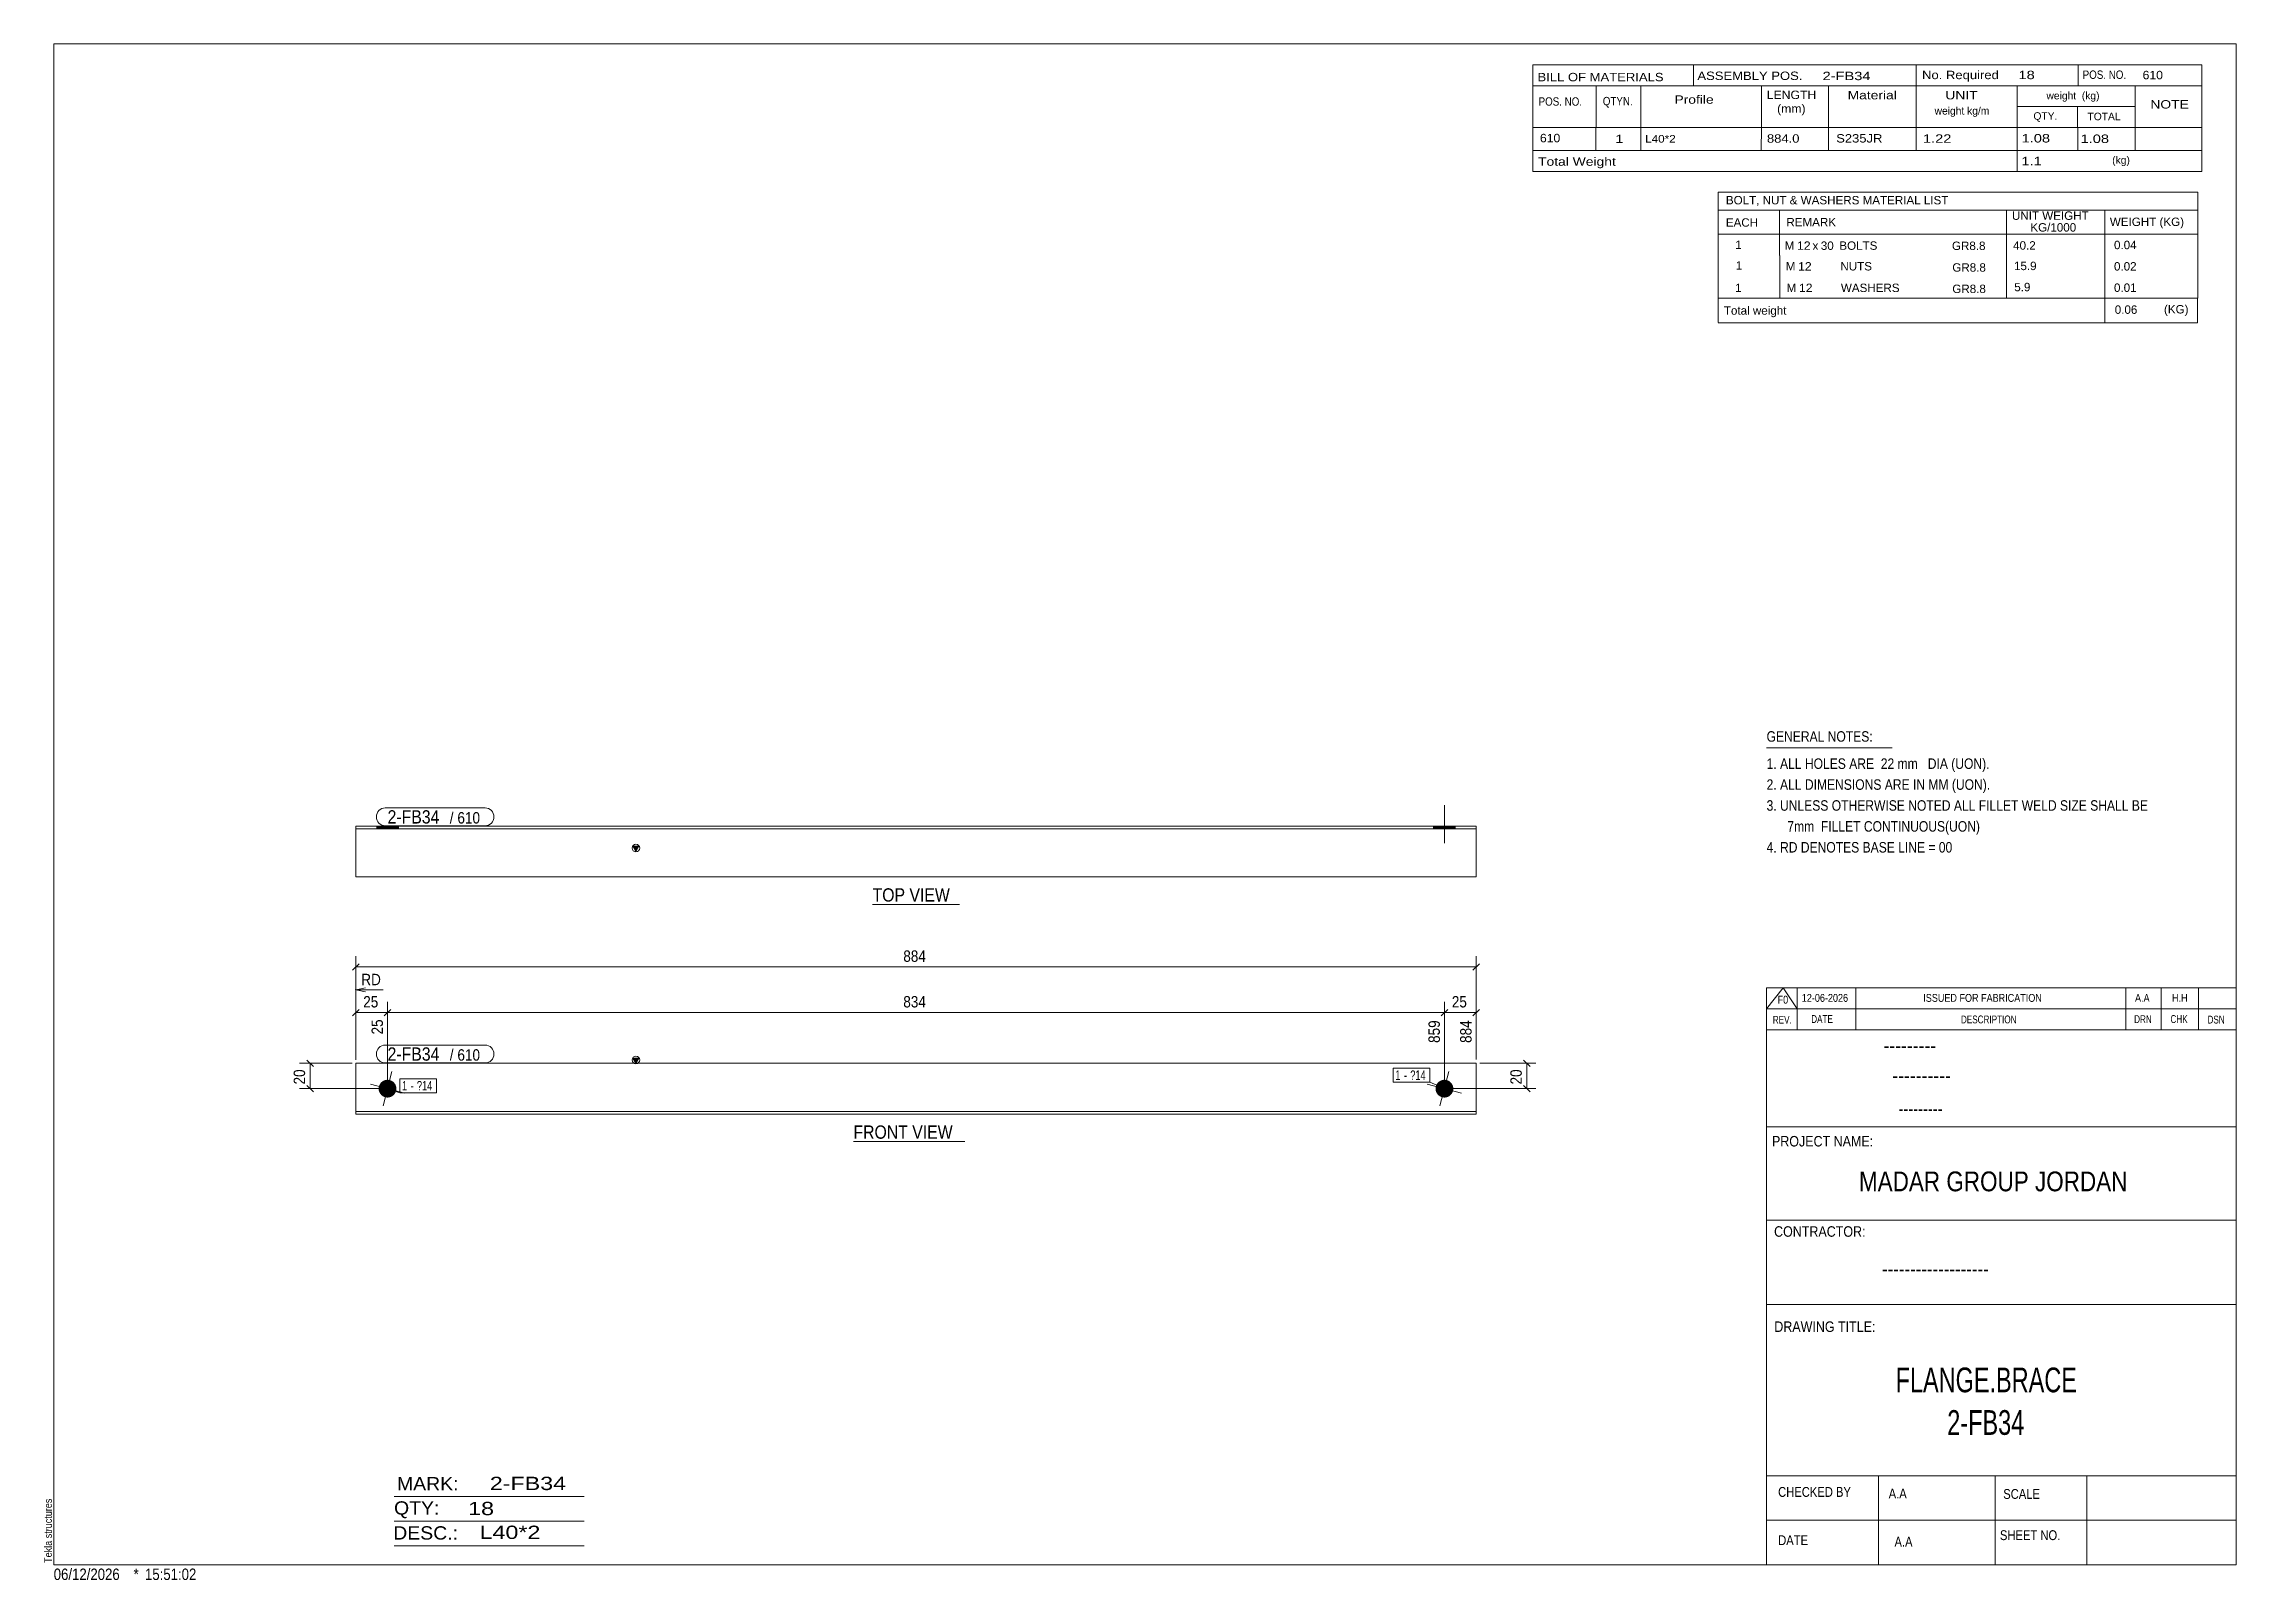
# Model space of a CAD drawing. Header units: millimetres. Extents: x 2 to 579, y 1 to 405.
import ezdxf

# ---------------------------------------------------------------- set-up
doc = ezdxf.new("R2010")
doc.units = ezdxf.units.MM
doc.linetypes.add('XKITLINE00', pattern=[0])
doc.linetypes.add('XKITLINE01', pattern=[4, 1, -1, 1, -1])
for name, color, linetype, lineweight in [('Bolt', 3, 'Continuous', 0), ('BoltMark', 7, 'Continuous', 0), ('Dimensions', 7, 'Continuous', 0), ('DrawingSheet', 5, 'Continuous', 0), ('OtherObjectType', 7, 'Continuous', 0), ('Part', 2, 'Continuous', 0), ('PartMark', 7, 'Continuous', 0)]:
    doc.layers.add(name, color=color, linetype=linetype, lineweight=lineweight)
doc.styles.add('@ARIAL_UNICODE_MS_BOLD', font='ARIAL.TTF')
doc.styles.add('ARIAL', font='ARIAL.TTF')
doc.styles.add('ARIAL_NARROW', font='ARIALN.TTF')
doc.styles.add('COMIC_SANS_MS_BOLD', font='COMICBD.TTF')
doc.styles.add('SWIS721_EX_BT', font='ARIAL.TTF')
doc.styles.add('SWISSE', font='ARIAL.TTF')

# ---------------------------------------------------------------- blocks, each defined once
blk = doc.blocks.new('*A1')
at = {"layer": 'Bolt'}
blk.add_hatch(color=3, dxfattribs=at).paths.add_polyline_path([(92.14, 127.97), (92.08, 127.99), (92.03, 128.01), (91.98, 128.03), (91.92, 128.05), (91.87, 128.07), (91.82, 128.09), (91.77, 128.12), (91.71, 128.14), (91.66, 128.17), (91.61, 128.2), (91.56, 128.23), (91.52, 128.26), (91.47, 128.29), (91.42, 128.32), (91.38, 128.36), (91.33, 128.39), (91.29, 128.43), (91.24, 128.46), (91.2, 128.5), (91.16, 128.54), (91.12, 128.58), (91.08, 128.62), (91.04, 128.67), (91, 128.71), (90.97, 128.75), (90.93, 128.8), (90.9, 128.84), (90.86, 128.89), (90.83, 128.94), (90.8, 128.99), (90.77, 129.04), (90.74, 129.09), (90.72, 129.14), (90.69, 129.19), (90.66, 129.24), (90.64, 129.29), (90.62, 129.34), (90.6, 129.4), (90.58, 129.45), (90.56, 129.51), (90.54, 129.56), (90.53, 129.62), (90.51, 129.67), (90.5, 129.73), (90.49, 129.78), (90.48, 129.84), (90.47, 129.9), (90.46, 129.95), (90.46, 130.01), (90.45, 130.07), (90.45, 130.12), (90.45, 130.18), (90.45, 130.24), (90.45, 130.3), (90.45, 130.35), (90.46, 130.41), (90.46, 130.47), (90.47, 130.52), (90.48, 130.58), (90.49, 130.64), (90.5, 130.69), (90.51, 130.75), (90.53, 130.81), (90.54, 130.86), (90.56, 130.92), (90.57, 130.97), (90.59, 131.02), (90.61, 131.08), (90.64, 131.13), (90.66, 131.18), (90.68, 131.23), (90.71, 131.29), (90.74, 131.34), (90.76, 131.39), (90.79, 131.44), (90.82, 131.48), (90.86, 131.53), (90.89, 131.58), (90.92, 131.62), (90.96, 131.67), (90.99, 131.71), (91.03, 131.76), (91.07, 131.8), (91.11, 131.84), (91.15, 131.88), (91.19, 131.92), (91.23, 131.96), (91.28, 132), (91.32, 132.03), (91.37, 132.07), (91.41, 132.1), (91.46, 132.14), (91.51, 132.17), (91.55, 132.2), (91.6, 132.23), (91.65, 132.26), (91.7, 132.28), (91.75, 132.31), (91.81, 132.34), (91.86, 132.36), (91.91, 132.38), (91.96, 132.4), (92.02, 132.42), (92.07, 132.44), (92.13, 132.46), (92.18, 132.47), (92.24, 132.49), (92.29, 132.5), (92.35, 132.51), (92.41, 132.52), (92.46, 132.53), (92.52, 132.54), (92.58, 132.54), (92.63, 132.55), (92.69, 132.55), (92.75, 132.55), (92.81, 132.55), (92.86, 132.55), (92.92, 132.55), (92.98, 132.54), (93.03, 132.54), (93.09, 132.53), (93.15, 132.52), (93.2, 132.51), (93.26, 132.5), (93.32, 132.49), (93.37, 132.47), (93.43, 132.46), (93.48, 132.44), (93.54, 132.43), (93.59, 132.41), (93.64, 132.39), (93.7, 132.36), (93.75, 132.34), (93.8, 132.32), (93.85, 132.29), (93.9, 132.26), (93.95, 132.24), (94, 132.21), (94.05, 132.18), (94.1, 132.14), (94.14, 132.11), (94.19, 132.08), (94.24, 132.04), (94.28, 132.01), (94.32, 131.97), (94.37, 131.93), (94.41, 131.89), (94.45, 131.85), (94.49, 131.81), (94.53, 131.77), (94.56, 131.72), (94.6, 131.68), (94.64, 131.63), (94.67, 131.59), (94.7, 131.54), (94.74, 131.49), (94.77, 131.45), (94.8, 131.4), (94.82, 131.35), (94.85, 131.3), (94.88, 131.25), (94.9, 131.19), (94.93, 131.14), (94.95, 131.09), (94.97, 131.04), (94.99, 130.98), (95.01, 130.93), (95.02, 130.87), (95.04, 130.82), (95.05, 130.76), (95.06, 130.71), (95.08, 130.65), (95.09, 130.59), (95.09, 130.54), (95.1, 130.48), (95.11, 130.42), (95.11, 130.37), (95.11, 130.31), (95.12, 130.25), (95.12, 130.19), (95.12, 130.14), (95.11, 130.08), (95.11, 130.02), (95.1, 129.97), (95.1, 129.91), (95.09, 129.85), (95.08, 129.8), (95.07, 129.74), (95.06, 129.68), (95.04, 129.63), (95.03, 129.57), (95.01, 129.52), (94.99, 129.46), (94.97, 129.41), (94.95, 129.36), (94.93, 129.3), (94.91, 129.25), (94.88, 129.2), (94.86, 129.15), (94.83, 129.1), (94.8, 129.05), (94.77, 129), (94.74, 128.95), (94.71, 128.9), (94.68, 128.86), (94.64, 128.81), (94.61, 128.76), (94.57, 128.72), (94.54, 128.68), (94.5, 128.63), (94.46, 128.59), (94.42, 128.55), (94.38, 128.51), (94.33, 128.47), (94.29, 128.44), (94.25, 128.4), (94.2, 128.36), (94.16, 128.33), (94.11, 128.3), (94.06, 128.26), (94.01, 128.23), (93.96, 128.2), (93.91, 128.18), (93.86, 128.15), (93.81, 128.12), (93.76, 128.1), (93.71, 128.07), (93.66, 128.05), (93.6, 128.03), (93.55, 128.01), (93.49, 127.99), (93.44, 127.98), (93.38, 127.96), (93.33, 127.95), (93.27, 127.94), (93.22, 127.92), (93.16, 127.91), (93.1, 127.91), (93.05, 127.9), (92.99, 127.89), (92.93, 127.89), (92.88, 127.89), (92.82, 127.88), (92.76, 127.88), (92.7, 127.88), (92.65, 127.89), (92.59, 127.89), (92.53, 127.9), (92.48, 127.9), (92.42, 127.91), (92.36, 127.92), (92.31, 127.93), (92.25, 127.94), (92.19, 127.96)], flags=17)
at = {"layer": 'Bolt', "color": 3, "linetype": 'XKITLINE00', "lineweight": 0}
for p, q in [((93.96, 134.73), (91.61, 125.7)), ((97.3, 129.04), (88.27, 131.39))]:
    blk.add_line(p, q, dxfattribs=at)
blk = doc.blocks.new('*A2')
at = {"layer": 'Bolt'}
blk.add_hatch(color=3, dxfattribs=at).paths.add_polyline_path([(370.12, 127.97), (370.07, 127.99), (370.01, 128.01), (369.96, 128.03), (369.91, 128.05), (369.85, 128.07), (369.8, 128.09), (369.75, 128.12), (369.7, 128.14), (369.65, 128.17), (369.6, 128.2), (369.55, 128.23), (369.5, 128.26), (369.45, 128.29), (369.41, 128.32), (369.36, 128.36), (369.31, 128.39), (369.27, 128.43), (369.23, 128.46), (369.18, 128.5), (369.14, 128.54), (369.1, 128.58), (369.06, 128.62), (369.02, 128.67), (368.99, 128.71), (368.95, 128.75), (368.91, 128.8), (368.88, 128.84), (368.85, 128.89), (368.81, 128.94), (368.78, 128.99), (368.75, 129.04), (368.73, 129.09), (368.7, 129.14), (368.67, 129.19), (368.65, 129.24), (368.62, 129.29), (368.6, 129.34), (368.58, 129.4), (368.56, 129.45), (368.54, 129.51), (368.53, 129.56), (368.51, 129.62), (368.5, 129.67), (368.49, 129.73), (368.47, 129.78), (368.46, 129.84), (368.46, 129.9), (368.45, 129.95), (368.44, 130.01), (368.44, 130.07), (368.44, 130.12), (368.43, 130.18), (368.43, 130.24), (368.44, 130.3), (368.44, 130.35), (368.44, 130.41), (368.45, 130.47), (368.45, 130.52), (368.46, 130.58), (368.47, 130.64), (368.48, 130.69), (368.5, 130.75), (368.51, 130.81), (368.52, 130.86), (368.54, 130.92), (368.56, 130.97), (368.58, 131.02), (368.6, 131.08), (368.62, 131.13), (368.64, 131.18), (368.67, 131.23), (368.69, 131.29), (368.72, 131.34), (368.75, 131.39), (368.78, 131.44), (368.81, 131.48), (368.84, 131.53), (368.87, 131.58), (368.91, 131.62), (368.94, 131.67), (368.98, 131.71), (369.01, 131.76), (369.05, 131.8), (369.09, 131.84), (369.13, 131.88), (369.17, 131.92), (369.22, 131.96), (369.26, 132), (369.3, 132.03), (369.35, 132.07), (369.39, 132.1), (369.44, 132.14), (369.49, 132.17), (369.54, 132.2), (369.59, 132.23), (369.64, 132.26), (369.69, 132.28), (369.74, 132.31), (369.79, 132.34), (369.84, 132.36), (369.89, 132.38), (369.95, 132.4), (370, 132.42), (370.06, 132.44), (370.11, 132.46), (370.17, 132.47), (370.22, 132.49), (370.28, 132.5), (370.33, 132.51), (370.39, 132.52), (370.45, 132.53), (370.5, 132.54), (370.56, 132.54), (370.62, 132.55), (370.67, 132.55), (370.73, 132.55), (370.79, 132.55), (370.85, 132.55), (370.9, 132.55), (370.96, 132.54), (371.02, 132.54), (371.07, 132.53), (371.13, 132.52), (371.19, 132.51), (371.24, 132.5), (371.3, 132.49), (371.36, 132.47), (371.41, 132.46), (371.47, 132.44), (371.52, 132.43), (371.57, 132.41), (371.63, 132.39), (371.68, 132.36), (371.73, 132.34), (371.78, 132.32), (371.84, 132.29), (371.89, 132.26), (371.94, 132.24), (371.99, 132.21), (372.03, 132.18), (372.08, 132.14), (372.13, 132.11), (372.17, 132.08), (372.22, 132.04), (372.26, 132.01), (372.31, 131.97), (372.35, 131.93), (372.39, 131.89), (372.43, 131.85), (372.47, 131.81), (372.51, 131.77), (372.55, 131.72), (372.58, 131.68), (372.62, 131.63), (372.65, 131.59), (372.69, 131.54), (372.72, 131.49), (372.75, 131.45), (372.78, 131.4), (372.81, 131.35), (372.84, 131.3), (372.86, 131.25), (372.89, 131.19), (372.91, 131.14), (372.93, 131.09), (372.95, 131.04), (372.97, 130.98), (372.99, 130.93), (373.01, 130.87), (373.02, 130.82), (373.04, 130.76), (373.05, 130.71), (373.06, 130.65), (373.07, 130.59), (373.08, 130.54), (373.09, 130.48), (373.09, 130.42), (373.1, 130.37), (373.1, 130.31), (373.1, 130.25), (373.1, 130.19), (373.1, 130.14), (373.1, 130.08), (373.09, 130.02), (373.09, 129.97), (373.08, 129.91), (373.07, 129.85), (373.06, 129.8), (373.05, 129.74), (373.04, 129.68), (373.02, 129.63), (373.01, 129.57), (372.99, 129.52), (372.98, 129.46), (372.96, 129.41), (372.94, 129.36), (372.91, 129.3), (372.89, 129.25), (372.87, 129.2), (372.84, 129.15), (372.81, 129.1), (372.79, 129.05), (372.76, 129), (372.73, 128.95), (372.69, 128.9), (372.66, 128.86), (372.63, 128.81), (372.59, 128.76), (372.56, 128.72), (372.52, 128.68), (372.48, 128.63), (372.44, 128.59), (372.4, 128.55), (372.36, 128.51), (372.32, 128.47), (372.27, 128.44), (372.23, 128.4), (372.19, 128.36), (372.14, 128.33), (372.09, 128.3), (372.04, 128.26), (372, 128.23), (371.95, 128.2), (371.9, 128.18), (371.85, 128.15), (371.8, 128.12), (371.74, 128.1), (371.69, 128.07), (371.64, 128.05), (371.59, 128.03), (371.53, 128.01), (371.48, 127.99), (371.42, 127.98), (371.37, 127.96), (371.31, 127.95), (371.26, 127.94), (371.2, 127.92), (371.14, 127.91), (371.09, 127.91), (371.03, 127.9), (370.97, 127.89), (370.92, 127.89), (370.86, 127.89), (370.8, 127.88), (370.74, 127.88), (370.69, 127.88), (370.63, 127.89), (370.57, 127.89), (370.52, 127.9), (370.46, 127.9), (370.4, 127.91), (370.35, 127.92), (370.29, 127.93), (370.23, 127.94), (370.18, 127.96)], flags=17)
at = {"layer": 'Bolt', "color": 3, "linetype": 'XKITLINE00', "lineweight": 0}
for p, q in [((371.94, 134.73), (369.59, 125.7)), ((375.28, 129.04), (366.25, 131.39))]:
    blk.add_line(p, q, dxfattribs=at)
blk = doc.blocks.new('*A3')
at = {"layer": 'Part'}
blk.add_hatch(color=2, dxfattribs=at).paths.add_polyline_path([(157.31, 138.28), (158.91, 138.28), (158.11, 136.88)], flags=17)
at = {"layer": 'Part', "color": 2, "linetype": 'XKITLINE00', "lineweight": 0}
for p, q in [((379.1, 136.88), (84.45, 136.88)), ((84.45, 136.88), (84.45, 124.22)), ((158.11, 136.88), (157.31, 138.28)), ((157.31, 138.28), (158.91, 138.28)), ((158.91, 138.28), (158.11, 136.88)), ((379.1, 136.88), (379.1, 124.22)), ((379.1, 124.22), (84.45, 124.22)), ((84.45, 124.22), (84.45, 123.55)), ((379.1, 123.55), (84.45, 123.55)), ((379.1, 124.22), (379.1, 123.55))]:
    blk.add_line(p, q, dxfattribs=at)
blk.add_circle((158.11, 137.78), 1, dxfattribs=at)
blk = doc.blocks.new('*A4')
at = {"layer": 'Bolt'}
blk.add_hatch(color=3, dxfattribs=at).paths.add_polyline_path([(95.63, 199.25), (95.63, 198.58), (89.94, 198.58), (89.94, 199.25)], flags=17)
at = {"layer": 'Bolt', "color": 3, "linetype": 'XKITLINE00', "lineweight": 0}
for p, q in [((89.94, 198.58), (89.94, 199.25)), ((92.78, 198.58), (92.78, 199.25)), ((95.63, 198.58), (95.63, 199.25))]:
    blk.add_line(p, q, dxfattribs=at)
blk = doc.blocks.new('*A5')
at = {"layer": 'Bolt'}
blk.add_hatch(color=3, dxfattribs=at).paths.add_polyline_path([(373.61, 199.25), (373.61, 198.58), (367.92, 198.58), (367.92, 199.25)], flags=17)
at = {"layer": 'Bolt', "color": 3, "linetype": 'XKITLINE00', "lineweight": 0}
for p, q in [((370.77, 194.75), (370.77, 204.75)), ((367.92, 198.58), (367.92, 199.25)), ((373.61, 198.58), (373.61, 199.25))]:
    blk.add_line(p, q, dxfattribs=at)
blk = doc.blocks.new('*A6')
at = {"layer": 'Part'}
blk.add_hatch(color=2, dxfattribs=at).paths.add_polyline_path([(157.31, 193.98), (158.91, 193.98), (158.11, 192.58)], flags=17)
at = {"layer": 'Part', "color": 2, "linetype": 'XKITLINE00', "lineweight": 0}
for p, q in [((379.1, 199.25), (84.45, 199.25)), ((84.45, 199.25), (84.45, 198.58)), ((379.1, 198.58), (84.45, 198.58)), ((84.45, 198.58), (84.45, 185.92)), ((379.1, 199.25), (379.1, 198.58)), ((379.1, 185.92), (379.1, 198.58)), ((158.11, 192.58), (157.31, 193.98)), ((157.31, 193.98), (158.91, 193.98)), ((158.91, 193.98), (158.11, 192.58)), ((379.1, 185.92), (84.45, 185.92))]:
    blk.add_line(p, q, dxfattribs=at)
at = {"layer": 'Part', "color": 7, "linetype": 'XKITLINE01', "lineweight": 0}
blk.add_line((84.45, 198.58), (84.45, 199.25), dxfattribs=at)
at = {"layer": 'Part', "color": 2, "linetype": 'XKITLINE00', "lineweight": 0}
blk.add_circle((158.11, 193.48), 1, dxfattribs=at)
blk = doc.blocks.new('*A7')
at = {"layer": 'DrawingSheet', "color": 5, "linetype": 'XKITLINE00', "lineweight": 0}
for p, q in [((579, 405), (5, 405)), ((5, 405), (5, 5)), ((579, 5), (579, 405)), ((5, 5), (579, 5))]:
    blk.add_line(p, q, dxfattribs=at)
at = {"layer": 'DrawingSheet', "color": 5, "style": 'ARIAL', "width": 0.85}
blk.add_text('Tekla structures', height=2, rotation=90, dxfattribs=at).set_placement((4.5, 5.5))
blk = doc.blocks.new('*A8')
at = {"layer": 'OtherObjectType', "color": 7, "linetype": 'XKITLINE00', "lineweight": 0}
for p, q in [((442.76, 365.95), (442.75, 354.95)), ((442.76, 365.95), (568.88, 365.95)), ((568.88, 365.95), (568.88, 354.95)), ((442.75, 361.3), (568.88, 361.3)), ((458.87, 361.31), (458.87, 354.95)), ((518.57, 361.31), (518.57, 354.95)), ((544.47, 361.29), (544.47, 354.95)), ((442.76, 354.92), (442.76, 349.42)), ((442.77, 354.95), (568.88, 354.95)), ((458.92, 354.95), (458.92, 349.33)), ((518.57, 354.95), (518.57, 349.33)), ((544.5, 354.95), (544.5, 349.45)), ((568.88, 354.95), (568.88, 349.45)), ((442.79, 349.33), (442.79, 343.72)), ((458.95, 349.33), (458.95, 343.71)), ((518.57, 349.33), (518.57, 343.71)), ((544.5, 349.33), (544.5, 343.83)), ((568.88, 349.33), (568.88, 343.83)), ((442.79, 343.7), (442.79, 338.13)), ((458.95, 343.71), (458.95, 338.09)), ((518.57, 343.71), (518.57, 338.09)), ((544.5, 343.71), (544.5, 338.1)), ((568.88, 343.71), (568.88, 338.1)), ((568.88, 338.1), (442.75, 338.13)), ((442.78, 338.09), (442.78, 331.69)), ((442.85, 338.09), (568.87, 338.09)), ((544.5, 338.06), (544.5, 331.64)), ((568.87, 338.06), (568.87, 331.65)), ((442.77, 331.65), (568.87, 331.65))]:
    blk.add_line(p, q, dxfattribs=at)
at = {"layer": 'OtherObjectType', "color": 7, "style": 'ARIAL_NARROW'}
for s, width, p in [('BOLT, NUT & WASHERS MATERIAL LIST', 1.211571, (444.79, 362.79)), ('EACH', 1.211571, (444.78, 356.92)), ('REMARK', 1.211571, (460.7, 357.01)), ('UNIT WEIGHT', 1.211571, (520.03, 358.72)), (' KG/1000', 1.211571, (524.02, 355.63)), ('WEIGHT (KG)', 1.211571, (545.78, 357.1)), ('1', 1.211571, (447.26, 351.05)), ('M', 1.211571, (460.26, 350.85)), ('12', 1.275, (463.5, 350.83)), ('x', 1.211571, (467.58, 350.83)), ('30', 1.211571, (469.76, 350.82)), ('BOLTS', 1.211571, (474.63, 350.84)), ('GR8.8', 1.211571, (504.25, 350.79)), ('40.2', 1.211571, (520.34, 350.88)), ('0.04', 1.211571, (546.87, 351.01)), ('1', 1.211571, (447.4, 345.61)), ('M', 1.211571, (460.54, 345.41)), ('12', 1.275, (463.78, 345.39)), ('NUTS', 1.211571, (474.91, 345.41)), ('GR8.8', 1.211571, (504.35, 345.09)), ('15.9', 1.211571, (520.56, 345.5)), ('0.02', 1.211571, (546.87, 345.39)), ('1', 1.211571, (447.24, 339.74)), ('M', 1.211571, (460.76, 339.74)), ('12', 1.275, (464, 339.72)), ('WASHERS', 1.211571, (475.04, 339.73)), ('GR8.8', 1.211571, (504.35, 339.47)), ('5.9', 1.211571, (520.64, 339.94)), ('0.01', 1.211571, (546.87, 339.78)), ('Total weight', 1.211571, (444.26, 333.77)), ('0.06', 1.211571, (547.07, 334)), ('(KG)', 1.211571, (560.02, 334.1))]:
    blk.add_text(s, height=2.2, dxfattribs=dict(at, width=width)).set_placement(p)
blk = doc.blocks.new('*A9')
at = {"layer": 'OtherObjectType', "color": 7, "linetype": 'XKITLINE00', "lineweight": 0}
blk.add_line((455.5, 219.82), (488.5, 219.82), dxfattribs=at)
at = {"layer": 'OtherObjectType', "color": 7, "style": 'ARIAL_NARROW', "width": 1.008832}
for s, p in [('GENERAL NOTES:', (455.5, 221.47)), ('1. ALL HOLES ARE  22 mm   DIA (UON).', (455.5, 214.32)), ('2. ALL DIMENSIONS ARE IN MM (UON).', (455.5, 208.82)), ('3. UNLESS OTHERWISE NOTED ALL FILLET WELD SIZE SHALL BE', (455.5, 203.32)), ('7mm  FILLET CONTINUOUS(UON)', (460.95, 197.82)), ('4. RD DENOTES BASE LINE = 00', (455.5, 192.32))]:
    blk.add_text(s, height=2.75, dxfattribs=at).set_placement(p)
blk = doc.blocks.new('*A10')
at = {"layer": 'OtherObjectType', "color": 7, "linetype": 'XKITLINE00', "lineweight": 0}
for p, q in [((455.5, 156.76), (579, 156.76)), ((455.5, 151.21), (459.82, 156.76)), ((455.5, 151.21), (455.5, 156.76)), ((459.82, 156.76), (463.53, 151.21)), ((463.53, 151.21), (463.53, 156.76)), ((478.97, 151.21), (478.97, 156.76)), ((549.98, 151.21), (549.98, 156.76)), ((559.24, 151.21), (559.24, 156.76)), ((569.12, 151.21), (569.12, 156.76)), ((579, 151.21), (579, 156.76)), ((455.5, 151.21), (579, 151.21)), ((455.5, 145.65), (455.5, 151.21)), ((459.21, 151.21), (579, 151.21)), ((463.53, 145.65), (463.53, 151.21)), ((478.97, 145.65), (478.97, 151.21)), ((549.98, 145.65), (549.98, 151.21)), ((559.24, 145.65), (559.24, 151.21)), ((569.12, 145.65), (569.12, 151.21)), ((579, 145.65), (579, 151.21))]:
    blk.add_line(p, q, dxfattribs=at)
at = {"layer": 'OtherObjectType', "color": 7, "style": 'ARIAL_NARROW'}
for s, height, width, p in [('F0', 2.058, 1.008832, (458.4, 152.59)), ('12-06-2026', 2.058, 1.008832, (464.76, 153.06)), ('ISSUED FOR FABRICATION', 2.0583, 1.008832, (496.71, 153.06)), ('A.A', 2.058, 1.008832, (552.4, 153.06)), ('H.H', 2.058, 1.008832, (562.13, 153.06)), ('REV.', 2.058, 0.907949, (457.13, 147.31)), ('DATE', 2.058, 0.907949, (467.23, 147.5)), ('DESCRIPTION', 2.0583, 0.907949, (506.61, 147.39)), ('DRN', 2.058, 0.907949, (552.17, 147.47)), ('CHK', 2.058, 0.907949, (561.72, 147.5)), ('DSN', 2.058, 0.907949, (571.47, 147.35))]:
    blk.add_text(s, height=height, dxfattribs=dict(at, width=width)).set_placement(p)
blk = doc.blocks.new('*A11')
at = {"layer": 'OtherObjectType', "color": 6, "linetype": 'XKITLINE00', "lineweight": 0}
for p, q in [((94.5, 23), (144.5, 23)), ((94.5, 16.5), (144.5, 16.5)), ((94.5, 10), (144.5, 10))]:
    blk.add_line(p, q, dxfattribs=at)
at = {"layer": 'OtherObjectType', "color": 6, "style": 'ARIAL_NARROW'}
for s, width, p in [('MARK:', 1.275, (95.27, 24.58)), ('2-FB34', 1.525501, (119.69, 24.65)), ('QTY:', 1.275, (94.5, 18.19)), ('18', 1.525501, (113.99, 18.05)), ('DESC.:', 1.275, (94.29, 11.63)), ('L40*2', 1.525501, (117, 11.79))]:
    blk.add_text(s, height=3.5, dxfattribs=dict(at, width=width)).set_placement(p)
blk = doc.blocks.new('*A12')
at = {"layer": 'OtherObjectType', "color": 2, "linetype": 'XKITLINE00', "lineweight": 0}
for p, q in [((455.5, 145.65), (579, 145.65)), ((455.5, 5), (455.5, 145.64)), ((578.98, 145.64), (579, 5)), ((579, 120.14), (455.5, 120.14)), ((455.5, 95.63), (579, 95.63)), ((579, 73.49), (455.5, 73.49)), ((579, 28.4), (455.5, 28.4)), ((484.94, 28.4), (484.94, 5)), ((515.62, 5), (515.62, 28.4)), ((539.75, 5), (539.75, 28.4)), ((579, 16.7), (455.5, 16.7)), ((579, 5), (455.5, 5))]:
    blk.add_line(p, q, dxfattribs=at)
at = {"layer": 'OtherObjectType', "color": 4, "style": '@ARIAL_UNICODE_MS_BOLD', "width": 0.85}
blk.add_text('---------', height=3.9, dxfattribs=at).set_placement((486.23, 139.59))
at = {"layer": 'OtherObjectType', "color": 7, "style": 'ARIAL', "width": 0.85}
for s, height, p in [('----------', 3.9, (488.56, 131.77)), ('---------', 3.25, (490.21, 123.31))]:
    blk.add_text(s, height=height, dxfattribs=at).set_placement(p)
at = {"layer": 'OtherObjectType', "color": 3, "width": 0.85}
for s, style, p in [('PROJECT NAME:', 'SWIS721_EX_BT', (456.92, 115.01)), ('CONTRACTOR:', 'SWISSE', (457.47, 91.27)), ('DRAWING TITLE:', 'SWIS721_EX_BT', (457.53, 66.24))]:
    blk.add_text(s, height=2.7618, dxfattribs=dict(at, style=style)).set_placement(p)
at = {"layer": 'OtherObjectType', "color": 7, "width": 0.85}
for s, height, p in [('MADAR GROUP JORDAN', 5.2, (479.79, 103.23)), ('CHECKED BY', 2.592, (458.53, 22.86)), ('A.A', 2.592, (487.61, 22.45)), ('SCALE', 2.592, (517.74, 22.33)), ('DATE', 2.592, (458.54, 10.16)), ('A.A', 2.592, (489.14, 9.76)), ('SHEET NO.', 2.592, (516.87, 11.49))]:
    blk.add_text(s, height=height, dxfattribs=at).set_placement(p)
at = {"layer": 'OtherObjectType', "color": 1}
for s, height, style, width, p in [('-------------------', 3.9, 'COMIC_SANS_MS_BOLD', 0.85, (485.87, 80.86)), ('FLANGE.BRACE', 6.5, 'ARIAL', 0.68, (489.43, 50.37)), ('2-FB34', 6.5, 'ARIAL', 0.68, (503.02, 39.17))]:
    blk.add_text(s, height=height, dxfattribs=dict(at, style=style, width=width)).set_placement(p)
blk = doc.blocks.new('*A13')
at = {"layer": 'OtherObjectType', "color": 7, "linetype": 'XKITLINE00', "lineweight": 0}
for p, q in [((393.98, 399.5), (569.98, 399.5)), ((393.98, 399.5), (393.98, 388.5)), ((436.26, 399.42), (436.26, 393.87)), ((494.85, 394), (494.85, 399.5)), ((537.43, 393.96), (537.43, 399.42)), ((569.98, 394), (569.98, 399.5)), ((393.98, 394), (569.98, 394)), ((410.64, 394), (410.64, 383)), ((422.4, 393.98), (422.4, 383.03)), ((454.12, 393.99), (454.13, 383)), ((471.78, 393.98), (471.78, 383)), ((494.85, 393.98), (494.85, 383)), ((521.43, 394), (521.43, 383)), ((552.42, 394), (552.42, 383)), ((569.98, 394), (569.98, 388.5)), ((393.98, 388.5), (393.98, 383)), ((521.45, 388.52), (552.45, 388.52)), ((537.28, 388.52), (537.28, 383)), ((569.98, 388.5), (569.98, 383)), ((393.98, 383), (569.98, 383)), ((393.98, 383), (393.98, 376.95)), ((410.63, 383), (410.63, 376.95)), ((422.44, 382.99), (422.44, 376.95)), ((454.12, 383), (454.11, 376.95)), ((471.79, 383), (471.79, 376.95)), ((494.87, 383), (494.87, 376.95)), ((521.44, 383), (521.44, 376.95)), ((537.33, 382.95), (537.33, 376.95)), ((552.43, 383), (552.43, 376.95)), ((569.98, 383), (569.98, 376.95)), ((393.98, 376.95), (569.98, 376.95)), ((393.98, 376.95), (393.98, 371.45)), ((521.44, 376.95), (521.44, 371.45)), ((569.98, 376.95), (569.98, 371.45)), ((393.98, 371.45), (569.98, 371.45))]:
    blk.add_line(p, q, dxfattribs=at)
at = {"layer": 'OtherObjectType', "color": 7, "style": 'ARIAL_NARROW'}
for s, height, width, p in [('No. Required', 2.2, 1.36, (496.39, 395.72)), ('18', 2.2, 1.525501, (521.75, 395.72)), ('POS. NO.', 2.2, 1.02, (538.63, 395.79)), ('610', 2.2, 1.270501, (554.4, 395.69)), ('BILL OF MATERIALS', 2.2, 1.36, (395.25, 395.16)), ('ASSEMBLY POS.', 2.2, 1.36, (437.3, 395.5)), ('LENGTH', 2.2, 1.275, (455.54, 390.49)), ('2-FB34', 2.2, 1.525501, (470.23, 395.46)), ('Material', 2.2, 1.445, (476.81, 390.41)), ('UNIT', 2.2, 1.445, (502.52, 390.4)), ('weight  (kg)', 1.98, 1.19, (529.11, 390.39)), ('POS. NO.', 2.2, 1.02, (395.53, 388.74)), ('QTYN.', 2.2, 1.02, (412.42, 388.84)), ('Profile', 2.2, 1.445, (431.26, 389.25)), ('(mm)', 2.2, 1.275, (458.26, 386.86)), ('weight kg/m', 1.98, 1.19, (499.69, 386.4)), ('QTY.', 1.98, 1.19, (525.68, 385.03)), ('TOTAL', 1.98, 1.19, (539.9, 384.91)), ('NOTE', 2.2, 1.445, (556.44, 387.99)), ('610', 2.2, 1.270501, (395.89, 379.12)), ('1', 2.2, 1.525501, (415.71, 378.91)), ('L40*2', 1.98, 1.355501, (423.56, 379.04)), ('884.0', 2.2, 1.355501, (455.59, 379.01)), ('S235JR', 2.2, 1.355501, (473.81, 379.05)), ('1.22', 2.2, 1.525501, (496.62, 378.99)), ('1.08', 2.2, 1.525501, (522.57, 379.07)), ('1.08', 2.2, 1.525501, (538.08, 378.94)), ('Total Weight', 2.2, 1.445, (395.4, 372.94)), ('1.1', 2.2, 1.525501, (522.52, 373.09)), ('(kg)', 1.98, 1.19, (546.4, 373.46))]:
    blk.add_text(s, height=height, dxfattribs=dict(at, width=width)).set_placement(p)
blk = doc.blocks.new('*A14')
at = {"layer": 'OtherObjectType', "color": 7, "style": 'ARIAL_NARROW', "width": 1.008832}
for s, p in [('06/12/2026', (4.99, 1)), ('*', (26, 1)), ('15:51:02', (29, 1))]:
    blk.add_text(s, height=3, dxfattribs=at).set_placement(p)
blk = doc.blocks.new('*A15')
at = {"layer": 'Dimensions', "color": 7, "linetype": 'XKITLINE00', "lineweight": 0}
for p, q in [((380.1, 136.88), (394.85, 136.88)), ((391.6, 137.73), (393.3, 136.03)), ((392.45, 130.22), (392.45, 136.88)), ((371.77, 130.22), (394.85, 130.22)), ((391.6, 131.07), (393.3, 129.37))]:
    blk.add_line(p, q, dxfattribs=at)
at = {"layer": 'Dimensions', "color": 3}
for p in [(392.45, 136.88), (392.45, 130.22)]:
    blk.add_point(p, dxfattribs=at)
at = {"layer": 'Dimensions', "color": 3, "style": 'ARIAL', "width": 0.85}
blk.add_text('20', height=3, rotation=90.00021, dxfattribs=at).set_placement((391.1, 131.32))
blk = doc.blocks.new('*A16')
at = {"layer": 'Dimensions', "color": 7, "linetype": 'XKITLINE00', "lineweight": 0}
for p, q in [((83.45, 136.88), (69.6, 136.88)), ((71.6, 137.73), (73.3, 136.03)), ((72.45, 130.22), (72.45, 136.88)), ((91.78, 130.22), (69.6, 130.22)), ((71.6, 131.07), (73.3, 129.37))]:
    blk.add_line(p, q, dxfattribs=at)
at = {"layer": 'Dimensions', "color": 3}
for p in [(72.45, 136.88), (72.45, 130.22)]:
    blk.add_point(p, dxfattribs=at)
at = {"layer": 'Dimensions', "color": 3, "style": 'ARIAL', "width": 0.85}
blk.add_text('20', height=3, rotation=90.00021, dxfattribs=at).set_placement((71.1, 131.32))
blk = doc.blocks.new('*A17')
at = {"layer": 'Dimensions', "color": 7, "linetype": 'XKITLINE00', "lineweight": 0}
for p, q in [((85.3, 163.07), (83.6, 161.37)), ((84.45, 137.88), (84.45, 165.07)), ((84.45, 162.22), (379.1, 162.22)), ((379.95, 163.07), (378.25, 161.37)), ((379.1, 137.88), (379.1, 165.07))]:
    blk.add_line(p, q, dxfattribs=at)
at = {"layer": 'Dimensions', "color": 3}
for p in [(84.45, 162.22), (379.1, 162.22)]:
    blk.add_point(p, dxfattribs=at)
at = {"layer": 'Dimensions', "color": 3, "style": 'ARIAL', "width": 0.85}
blk.add_text('884', height=3, dxfattribs=at).set_placement((228.44, 163.57))
blk = doc.blocks.new('*A18')
at = {"layer": 'Dimensions', "color": 7, "linetype": 'XKITLINE00', "lineweight": 0}
for p, q in [((84.45, 137.84), (84.45, 160.51)), ((86.95, 156.72), (84.45, 156.22)), ((86.95, 155.72), (84.45, 156.22)), ((91.67, 156.22), (84.45, 156.22)), ((85.3, 151.07), (83.6, 149.37)), ((84.45, 137.88), (84.45, 153.07)), ((84.45, 150.22), (92.78, 150.22)), ((93.63, 151.07), (91.93, 149.37)), ((92.78, 131.22), (92.78, 153.07))]:
    blk.add_line(p, q, dxfattribs=at)
at = {"layer": 'Dimensions', "color": 7}
blk.add_point((84.45, 156.22), dxfattribs=at)
at = {"layer": 'Dimensions', "color": 3}
for p in [(84.45, 150.22), (92.78, 150.22)]:
    blk.add_point(p, dxfattribs=at)
at = {"layer": 'Dimensions', "color": 3, "style": 'ARIAL', "width": 0.85}
for s, p in [('RD', (85.89, 157.42)), ('25', (86.39, 151.57))]:
    blk.add_text(s, height=3, dxfattribs=at).set_placement(p)
blk.add_text('25', height=3, rotation=90.00021, dxfattribs=at).set_placement((91.58, 144.47))
blk = doc.blocks.new('*A19')
at = {"layer": 'Dimensions', "color": 7, "linetype": 'XKITLINE00', "lineweight": 0}
for p, q in [((93.63, 151.07), (91.93, 149.37)), ((92.78, 131.22), (92.78, 153.07)), ((92.78, 150.22), (370.77, 150.22)), ((371.62, 151.07), (369.92, 149.37)), ((370.77, 131.22), (370.77, 153.07))]:
    blk.add_line(p, q, dxfattribs=at)
at = {"layer": 'Dimensions', "color": 3}
for p in [(92.78, 150.22), (370.77, 150.22)]:
    blk.add_point(p, dxfattribs=at)
at = {"layer": 'Dimensions', "color": 3, "style": 'ARIAL', "width": 0.85}
blk.add_text('834', height=3, dxfattribs=at).set_placement((228.44, 151.57))
blk.add_text('859', height=3, rotation=90.00021, dxfattribs=at).set_placement((369.57, 142.24))
blk = doc.blocks.new('*A20')
at = {"layer": 'Dimensions', "color": 7, "linetype": 'XKITLINE00', "lineweight": 0}
for p, q in [((371.62, 151.07), (369.92, 149.37)), ((370.77, 131.22), (370.77, 153.07)), ((370.77, 150.22), (379.1, 150.22)), ((379.95, 151.07), (378.25, 149.37)), ((379.1, 137.88), (379.1, 153.07))]:
    blk.add_line(p, q, dxfattribs=at)
at = {"layer": 'Dimensions', "color": 3}
for p in [(370.77, 150.22), (379.1, 150.22)]:
    blk.add_point(p, dxfattribs=at)
at = {"layer": 'Dimensions', "color": 3, "style": 'ARIAL', "width": 0.85}
blk.add_text('25', height=3, dxfattribs=at).set_placement((372.71, 151.57))
blk.add_text('884', height=3, rotation=90.00021, dxfattribs=at).set_placement((377.9, 142.24))
blk = doc.blocks.new('*A21')
at = {"layer": 'BoltMark', "color": 7, "linetype": 'XKITLINE00', "lineweight": 0}
for p, q in [((357.24, 135.6), (366.93, 135.6)), ((357.24, 131.9), (357.24, 135.6)), ((366.93, 131.9), (366.93, 135.6)), ((357.24, 131.9), (366.93, 131.9)), ((370.77, 130.22), (366.93, 131.9))]:
    blk.add_line(p, q, dxfattribs=at)
at = {"layer": 'BoltMark', "color": 3, "style": 'ARIAL_NARROW', "width": 0.85}
for s, p in [('1', (357.84, 132.5)), ('-', (360.11, 132.5)), ('?14', (361.77, 132.5))]:
    blk.add_text(s, height=2.5, dxfattribs=at).set_placement(p)
blk = doc.blocks.new('*A22')
at = {"layer": 'BoltMark', "color": 7, "linetype": 'XKITLINE00', "lineweight": 0}
for p, q in [((95.99, 132.84), (105.67, 132.84)), ((95.99, 129.14), (95.99, 132.84)), ((105.67, 129.14), (105.67, 132.84)), ((92.78, 130.22), (95.99, 129.14)), ((95.99, 129.14), (105.67, 129.14))]:
    blk.add_line(p, q, dxfattribs=at)
at = {"layer": 'BoltMark', "color": 3, "style": 'ARIAL_NARROW', "width": 0.85}
for s, p in [('1', (96.59, 129.74)), ('-', (98.86, 129.74)), ('?14', (100.51, 129.74))]:
    blk.add_text(s, height=2.5, dxfattribs=at).set_placement(p)
blk = doc.blocks.new('*A23')
at = {"layer": 'PartMark', "color": 7, "linetype": 'XKITLINE00', "lineweight": 0}
for p, q in [((92.2, 141.68), (118.44, 141.68)), ((92.2, 136.98), (118.44, 136.98))]:
    blk.add_line(p, q, dxfattribs=at)
for centre, start, end in [((92.2, 139.33), 90, 270), ((118.44, 139.33), 270, 90)]:
    blk.add_arc(centre, 2.35, start, end, dxfattribs=at)
at = {"layer": 'PartMark', "color": 1, "style": 'ARIAL', "width": 0.85}
blk.add_text('2-FB34', height=3.5, dxfattribs=at).set_placement((92.8, 137.58))
at = {"layer": 'PartMark', "color": 3, "style": 'ARIAL', "width": 0.85}
for s, p in [('/', (109.16, 137.58)), ('610', (111.17, 137.58))]:
    blk.add_text(s, height=3, dxfattribs=at).set_placement(p)
blk = doc.blocks.new('*A24')
at = {"layer": 'OtherObjectType', "color": 7, "linetype": 'XKITLINE00', "lineweight": 0}
blk.add_line((215.33, 116.3), (244.62, 116.3), dxfattribs=at)
at = {"layer": 'OtherObjectType', "color": 7, "style": 'ARIAL', "width": 0.85}
blk.add_text('FRONT VIEW', height=3.5, dxfattribs=at).set_placement((215.33, 117.05))
blk = doc.blocks.new('*A25')
at = {"layer": 'PartMark', "color": 7, "linetype": 'XKITLINE00', "lineweight": 0}
for p, q in [((92.2, 204.05), (118.44, 204.05)), ((92.2, 199.35), (118.44, 199.35))]:
    blk.add_line(p, q, dxfattribs=at)
for centre, start, end in [((92.2, 201.7), 90, 270), ((118.44, 201.7), 270, 90)]:
    blk.add_arc(centre, 2.35, start, end, dxfattribs=at)
at = {"layer": 'PartMark', "color": 1, "style": 'ARIAL', "width": 0.85}
blk.add_text('2-FB34', height=3.5, dxfattribs=at).set_placement((92.8, 199.95))
at = {"layer": 'PartMark', "color": 3, "style": 'ARIAL', "width": 0.85}
for s, p in [('/', (109.16, 199.95)), ('610', (111.17, 199.95))]:
    blk.add_text(s, height=3, dxfattribs=at).set_placement(p)
blk = doc.blocks.new('*A26')
at = {"layer": 'OtherObjectType', "color": 7, "linetype": 'XKITLINE00', "lineweight": 0}
blk.add_line((220.36, 178.67), (243.19, 178.67), dxfattribs=at)
at = {"layer": 'OtherObjectType', "color": 7, "style": 'ARIAL', "width": 0.85}
blk.add_text('TOP VIEW', height=3.5, dxfattribs=at).set_placement((220.36, 179.42))

msp = doc.modelspace()

# ---------------------------------------------------------------- block references
at = {"lineweight": 0}
for name in ['*A7', '*A13', '*A8', '*A9', '*A25', '*A5', '*A4', '*A26', '*A17', '*A18', '*A10', '*A19', '*A20', '*A12', '*A23', '*A16', '*A1', '*A22', '*A21', '*A2', '*A15', '*A24', '*A11', '*A14']:
    msp.add_blockref(name, (0, 0), dxfattribs=at)
at = {"layer": 'Part', "lineweight": 0}
for name in ['*A6', '*A3']:
    msp.add_blockref(name, (0, 0), dxfattribs=at)

doc.saveas('drawing.dxf')
